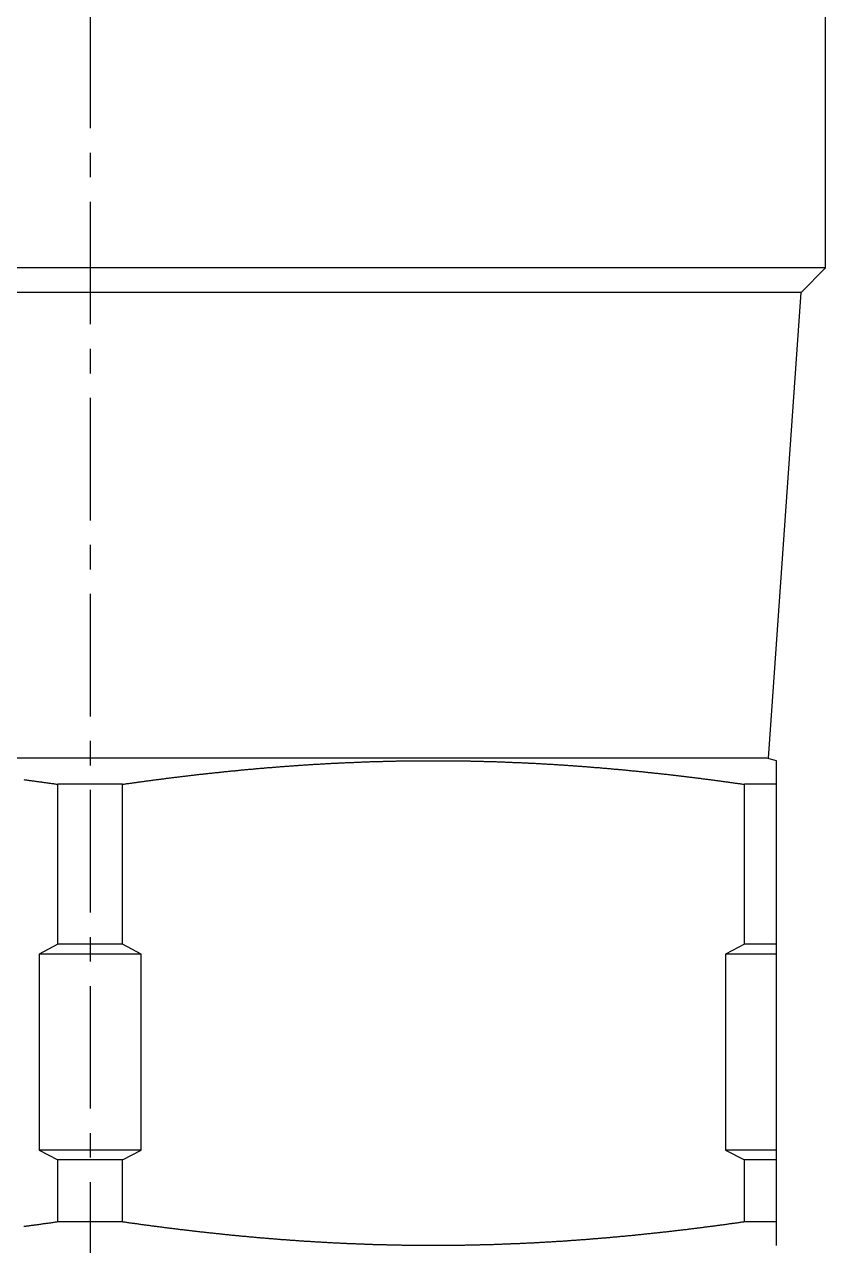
# Model space of a CAD drawing. Extents: x -1 to 104, y -14 to 81.
# Drawn here: x 95.64 to 103.81, y 7.49 to 19.95 of the extents above; entities that cross this region are included whole.
import ezdxf

# ---------------------------------------------------------------- set-up
doc = ezdxf.new("R2010")
doc.units = 0
doc.linetypes.add('CENTER', pattern=[2, 1.25, -0.25, 0.25, -0.25])
doc.layers.get('0').update_dxf_attribs({"linetype": 'CONTINUOUS'})
doc.layers.add('CENTER', color=1, linetype='CENTER')

msp = doc.modelspace()

# ---------------------------------------------------------------- linework, layer by layer
at = {"color": 7, "linetype": 'CONTINUOUS'}
for p, q in [((103.814, 17.468), (103.814, 20.468)), ((103.814, 17.468), (88.814, 17.468)), ((103.564, 17.218), (103.814, 17.468)), ((103.564, 17.218), (89.064, 17.218)), ((103.232, 12.468), (103.564, 17.218)), ((103.214, 12.468), (89.414, 12.468)), ((103.314, 12.441), (103.214, 12.468)), ((103.314, 7.495), (103.314, 12.441)), ((96.643, 12.2), (95.986, 12.2)), ((95.986, 10.568), (95.986, 12.2)), ((96.643, 10.568), (96.643, 12.2)), ((103.314, 12.2), (102.986, 12.2)), ((102.986, 10.568), (102.986, 12.2)), ((95.986, 10.568), (95.794, 10.468)), ((96.834, 10.468), (95.794, 10.468)), ((95.794, 10.468), (95.794, 8.468)), ((96.643, 10.568), (95.986, 10.568)), ((96.834, 10.468), (96.643, 10.568)), ((96.834, 8.468), (96.834, 10.468)), ((102.986, 10.568), (102.794, 10.468)), ((102.794, 10.468), (102.794, 8.468)), ((103.314, 10.468), (102.794, 10.468)), ((103.314, 10.568), (102.986, 10.568)), ((96.834, 8.468), (95.794, 8.468)), ((95.794, 8.468), (95.986, 8.368)), ((96.643, 8.368), (95.986, 8.368)), ((95.986, 7.736), (95.986, 8.368)), ((96.643, 8.368), (96.834, 8.468)), ((96.643, 7.736), (96.643, 8.368)), ((102.794, 8.468), (102.986, 8.368)), ((103.314, 8.468), (102.794, 8.468)), ((102.986, 7.736), (102.986, 8.368)), ((103.314, 8.368), (102.986, 8.368)), ((96.643, 7.736), (95.986, 7.736)), ((103.314, 7.736), (102.986, 7.736))]:
    msp.add_line(p, q, dxfattribs=at)
at = {"color": 7}
for points in [[(96.643, 12.2, 0), (96.652, 12.201, 0), (96.662, 12.203, 0), (96.671, 12.204, 0), (96.68, 12.205, 0), (96.69, 12.207, 0), (96.699, 12.208, 0), (96.709, 12.209, 0), (96.718, 12.211, 0), (96.727, 12.212, 0), (96.737, 12.213, 0), (96.746, 12.215, 0), (96.756, 12.216, 0), (96.765, 12.217, 0), (96.774, 12.219, 0), (96.784, 12.22, 0), (96.793, 12.221, 0), (96.803, 12.223, 0), (96.812, 12.224, 0), (96.821, 12.225, 0), (96.831, 12.226, 0), (96.84, 12.228, 0), (96.85, 12.229, 0), (96.859, 12.23, 0), (96.868, 12.232, 0), (96.878, 12.233, 0), (96.887, 12.234, 0), (96.897, 12.235, 0), (96.906, 12.236, 0), (96.915, 12.238, 0), (96.925, 12.239, 0), (96.934, 12.24, 0), (96.944, 12.242, 0), (96.953, 12.243, 0), (96.963, 12.244, 0), (96.972, 12.245, 0), (96.981, 12.246, 0), (96.991, 12.248, 0), (97, 12.249, 0), (97.01, 12.25, 0), (97.019, 12.251, 0), (97.028, 12.253, 0), (97.038, 12.254, 0), (97.047, 12.255, 0), (97.056, 12.256, 0), (97.066, 12.257, 0), (97.075, 12.259, 0), (97.085, 12.26, 0), (97.094, 12.261, 0), (97.104, 12.262, 0), (97.113, 12.263, 0), (97.122, 12.265, 0), (97.132, 12.266, 0), (97.141, 12.267, 0), (97.151, 12.268, 0), (97.16, 12.269, 0), (97.169, 12.27, 0), (97.179, 12.272, 0), (97.188, 12.273, 0), (97.198, 12.274, 0), (97.207, 12.275, 0), (97.217, 12.276, 0), (97.226, 12.277, 0), (97.235, 12.278, 0), (97.245, 12.28, 0), (97.254, 12.281, 0), (97.264, 12.282, 0), (97.273, 12.283, 0), (97.282, 12.284, 0), (97.292, 12.285, 0), (97.301, 12.286, 0), (97.311, 12.287, 0), (97.32, 12.289, 0), (97.33, 12.29, 0), (97.339, 12.291, 0), (97.349, 12.292, 0), (97.358, 12.293, 0), (97.367, 12.294, 0), (97.377, 12.295, 0), (97.386, 12.296, 0), (97.396, 12.297, 0), (97.405, 12.299, 0), (97.415, 12.3, 0), (97.424, 12.301, 0), (97.433, 12.302, 0), (97.443, 12.303, 0), (97.452, 12.304, 0), (97.462, 12.305, 0), (97.471, 12.306, 0), (97.481, 12.307, 0), (97.49, 12.308, 0), (97.499, 12.309, 0), (97.509, 12.31, 0), (97.518, 12.311, 0), (97.528, 12.312, 0), (97.537, 12.313, 0), (97.546, 12.314, 0), (97.556, 12.315, 0), (97.565, 12.316, 0), (97.575, 12.317, 0), (97.584, 12.318, 0), (97.594, 12.319, 0), (97.603, 12.32, 0), (97.612, 12.321, 0), (97.622, 12.322, 0), (97.631, 12.323, 0), (97.641, 12.324, 0), (97.65, 12.325, 0), (97.66, 12.326, 0), (97.669, 12.327, 0), (97.679, 12.328, 0), (97.688, 12.329, 0), (97.698, 12.33, 0), (97.707, 12.331, 0), (97.716, 12.332, 0), (97.726, 12.333, 0), (97.735, 12.334, 0), (97.745, 12.335, 0), (97.754, 12.336, 0), (97.764, 12.337, 0), (97.773, 12.338, 0), (97.782, 12.339, 0), (97.792, 12.339, 0), (97.801, 12.341, 0), (97.811, 12.341, 0), (97.82, 12.342, 0), (97.83, 12.343, 0), (97.839, 12.344, 0), (97.849, 12.345, 0), (97.858, 12.346, 0), (97.867, 12.347, 0), (97.877, 12.348, 0), (97.886, 12.349, 0), (97.896, 12.35, 0), (97.905, 12.35, 0), (97.915, 12.351, 0), (97.924, 12.352, 0), (97.934, 12.353, 0), (97.943, 12.354, 0), (97.953, 12.355, 0), (97.962, 12.356, 0), (97.971, 12.356, 0), (97.981, 12.357, 0), (97.99, 12.358, 0), (98, 12.359, 0), (98.009, 12.36, 0), (98.019, 12.361, 0), (98.028, 12.361, 0), (98.037, 12.362, 0), (98.047, 12.363, 0), (98.056, 12.364, 0), (98.066, 12.365, 0), (98.075, 12.366, 0), (98.085, 12.366, 0), (98.094, 12.367, 0), (98.104, 12.368, 0), (98.113, 12.369, 0), (98.123, 12.37, 0), (98.132, 12.37, 0), (98.141, 12.371, 0), (98.151, 12.372, 0), (98.16, 12.373, 0), (98.17, 12.373, 0), (98.179, 12.374, 0), (98.189, 12.375, 0), (98.198, 12.376, 0), (98.208, 12.376, 0), (98.217, 12.377, 0), (98.227, 12.378, 0), (98.236, 12.379, 0), (98.246, 12.379, 0), (98.255, 12.38, 0), (98.264, 12.381, 0), (98.274, 12.382, 0), (98.283, 12.382, 0), (98.293, 12.383, 0), (98.302, 12.384, 0), (98.312, 12.384, 0), (98.321, 12.385, 0), (98.331, 12.386, 0), (98.34, 12.386, 0), (98.35, 12.387, 0), (98.359, 12.388, 0), (98.369, 12.389, 0), (98.378, 12.389, 0), (98.388, 12.39, 0), (98.397, 12.391, 0), (98.406, 12.391, 0), (98.416, 12.392, 0), (98.425, 12.393, 0), (98.435, 12.393, 0), (98.444, 12.394, 0), (98.454, 12.395, 0), (98.463, 12.395, 0), (98.473, 12.396, 0), (98.482, 12.396, 0), (98.492, 12.397, 0), (98.501, 12.398, 0), (98.511, 12.398, 0), (98.52, 12.399, 0), (98.529, 12.399, 0), (98.539, 12.4, 0), (98.548, 12.401, 0), (98.558, 12.401, 0), (98.567, 12.402, 0), (98.577, 12.402, 0), (98.586, 12.403, 0), (98.596, 12.404, 0), (98.605, 12.404, 0), (98.615, 12.405, 0), (98.624, 12.405, 0), (98.634, 12.406, 0), (98.643, 12.406, 0), (98.653, 12.407, 0), (98.662, 12.408, 0), (98.672, 12.408, 0), (98.681, 12.409, 0), (98.691, 12.409, 0), (98.7, 12.41, 0), (98.709, 12.41, 0), (98.719, 12.411, 0), (98.728, 12.411, 0), (98.738, 12.412, 0), (98.747, 12.412, 0), (98.757, 12.413, 0), (98.766, 12.413, 0), (98.776, 12.414, 0), (98.785, 12.414, 0), (98.795, 12.415, 0), (98.804, 12.415, 0), (98.814, 12.416, 0), (98.823, 12.416, 0), (98.833, 12.417, 0), (98.842, 12.417, 0), (98.852, 12.418, 0), (98.861, 12.418, 0), (98.871, 12.418, 0), (98.88, 12.419, 0), (98.889, 12.419, 0), (98.899, 12.42, 0), (98.908, 12.42, 0), (98.918, 12.421, 0), (98.927, 12.421, 0), (98.937, 12.422, 0), (98.946, 12.422, 0), (98.956, 12.422, 0), (98.965, 12.423, 0), (98.975, 12.423, 0), (98.984, 12.424, 0), (98.994, 12.424, 0), (99.003, 12.424, 0), (99.013, 12.425, 0), (99.022, 12.425, 0), (99.032, 12.425, 0), (99.041, 12.426, 0), (99.051, 12.426, 0), (99.06, 12.427, 0), (99.07, 12.427, 0), (99.079, 12.427, 0), (99.089, 12.428, 0), (99.098, 12.428, 0), (99.108, 12.428, 0), (99.117, 12.429, 0), (99.126, 12.429, 0), (99.136, 12.429, 0), (99.145, 12.43, 0), (99.155, 12.43, 0), (99.164, 12.43, 0), (99.174, 12.431, 0), (99.183, 12.431, 0), (99.193, 12.431, 0), (99.202, 12.432, 0), (99.212, 12.432, 0), (99.221, 12.432, 0), (99.231, 12.432, 0), (99.24, 12.433, 0), (99.25, 12.433, 0), (99.259, 12.433, 0), (99.269, 12.434, 0), (99.278, 12.434, 0), (99.288, 12.434, 0), (99.297, 12.434, 0), (99.307, 12.435, 0), (99.316, 12.435, 0), (99.326, 12.435, 0), (99.335, 12.435, 0), (99.345, 12.435, 0), (99.354, 12.436, 0), (99.364, 12.436, 0), (99.373, 12.436, 0), (99.383, 12.436, 0), (99.392, 12.437, 0), (99.401, 12.437, 0), (99.411, 12.437, 0), (99.421, 12.437, 0), (99.43, 12.437, 0), (99.439, 12.438, 0), (99.449, 12.438, 0), (99.458, 12.438, 0), (99.468, 12.438, 0), (99.477, 12.438, 0), (99.487, 12.438, 0), (99.496, 12.439, 0), (99.506, 12.439, 0), (99.515, 12.439, 0), (99.525, 12.439, 0), (99.534, 12.439, 0), (99.544, 12.439, 0), (99.553, 12.439, 0), (99.563, 12.44, 0), (99.572, 12.44, 0), (99.582, 12.44, 0), (99.591, 12.44, 0), (99.601, 12.44, 0), (99.61, 12.44, 0), (99.62, 12.44, 0), (99.629, 12.44, 0), (99.639, 12.44, 0), (99.648, 12.441, 0), (99.658, 12.441, 0), (99.667, 12.441, 0), (99.677, 12.441, 0), (99.686, 12.441, 0), (99.696, 12.441, 0), (99.705, 12.441, 0), (99.715, 12.441, 0), (99.724, 12.441, 0), (99.734, 12.441, 0), (99.743, 12.441, 0), (99.753, 12.441, 0), (99.762, 12.441, 0), (99.772, 12.441, 0), (99.781, 12.441, 0), (99.79, 12.441, 0), (99.8, 12.441, 0), (99.809, 12.441, 0), (99.819, 12.441, 0), (99.829, 12.441, 0), (99.838, 12.441, 0), (99.847, 12.441, 0), (99.857, 12.441, 0), (99.866, 12.441, 0), (99.876, 12.441, 0), (99.885, 12.441, 0), (99.895, 12.441, 0), (99.904, 12.441, 0), (99.914, 12.441, 0), (99.923, 12.441, 0), (99.933, 12.441, 0), (99.942, 12.441, 0), (99.952, 12.441, 0), (99.961, 12.441, 0), (99.971, 12.441, 0), (99.98, 12.441, 0), (99.99, 12.44, 0), (99.999, 12.44, 0), (100.009, 12.44, 0), (100.018, 12.44, 0), (100.028, 12.44, 0), (100.037, 12.44, 0), (100.047, 12.44, 0), (100.056, 12.44, 0), (100.066, 12.44, 0), (100.075, 12.439, 0), (100.085, 12.439, 0), (100.094, 12.439, 0), (100.104, 12.439, 0), (100.113, 12.439, 0), (100.123, 12.439, 0), (100.132, 12.439, 0), (100.142, 12.438, 0), (100.151, 12.438, 0), (100.161, 12.438, 0), (100.17, 12.438, 0), (100.18, 12.438, 0), (100.189, 12.438, 0), (100.198, 12.437, 0), (100.208, 12.437, 0), (100.217, 12.437, 0), (100.227, 12.437, 0), (100.236, 12.437, 0), (100.246, 12.436, 0), (100.255, 12.436, 0), (100.265, 12.436, 0), (100.274, 12.436, 0), (100.284, 12.435, 0), (100.293, 12.435, 0), (100.303, 12.435, 0), (100.312, 12.435, 0), (100.322, 12.435, 0), (100.331, 12.434, 0), (100.341, 12.434, 0), (100.35, 12.434, 0), (100.36, 12.434, 0), (100.369, 12.433, 0), (100.379, 12.433, 0), (100.388, 12.433, 0), (100.398, 12.432, 0), (100.407, 12.432, 0), (100.417, 12.432, 0), (100.426, 12.432, 0), (100.436, 12.431, 0), (100.445, 12.431, 0), (100.455, 12.431, 0), (100.464, 12.43, 0), (100.474, 12.43, 0), (100.483, 12.43, 0), (100.492, 12.429, 0), (100.502, 12.429, 0), (100.511, 12.429, 0), (100.521, 12.428, 0), (100.53, 12.428, 0), (100.54, 12.428, 0), (100.549, 12.427, 0), (100.559, 12.427, 0), (100.568, 12.427, 0), (100.578, 12.426, 0), (100.587, 12.426, 0), (100.597, 12.425, 0), (100.606, 12.425, 0), (100.616, 12.425, 0), (100.625, 12.424, 0), (100.635, 12.424, 0), (100.644, 12.424, 0), (100.654, 12.423, 0), (100.663, 12.423, 0), (100.673, 12.422, 0), (100.682, 12.422, 0), (100.692, 12.422, 0), (100.701, 12.421, 0), (100.711, 12.421, 0), (100.72, 12.42, 0), (100.73, 12.42, 0), (100.739, 12.419, 0), (100.748, 12.419, 0), (100.758, 12.418, 0), (100.767, 12.418, 0), (100.777, 12.418, 0), (100.786, 12.417, 0), (100.796, 12.417, 0), (100.805, 12.416, 0), (100.815, 12.416, 0), (100.824, 12.415, 0), (100.834, 12.415, 0), (100.843, 12.414, 0), (100.853, 12.414, 0), (100.862, 12.413, 0), (100.872, 12.413, 0), (100.881, 12.412, 0), (100.891, 12.412, 0), (100.9, 12.411, 0), (100.91, 12.411, 0), (100.919, 12.41, 0), (100.928, 12.41, 0), (100.938, 12.409, 0), (100.947, 12.409, 0), (100.957, 12.408, 0), (100.966, 12.408, 0), (100.976, 12.407, 0), (100.985, 12.406, 0), (100.995, 12.406, 0), (101.004, 12.405, 0), (101.014, 12.405, 0), (101.023, 12.404, 0), (101.033, 12.404, 0), (101.042, 12.403, 0), (101.052, 12.402, 0), (101.061, 12.402, 0), (101.071, 12.401, 0), (101.08, 12.401, 0), (101.09, 12.4, 0), (101.099, 12.399, 0), (101.108, 12.399, 0), (101.118, 12.398, 0), (101.127, 12.398, 0), (101.137, 12.397, 0), (101.146, 12.396, 0), (101.156, 12.396, 0), (101.165, 12.395, 0), (101.175, 12.395, 0), (101.184, 12.394, 0), (101.194, 12.393, 0), (101.203, 12.393, 0), (101.213, 12.392, 0), (101.222, 12.391, 0), (101.232, 12.391, 0), (101.241, 12.39, 0), (101.25, 12.389, 0), (101.26, 12.389, 0), (101.269, 12.388, 0), (101.279, 12.387, 0), (101.288, 12.386, 0), (101.298, 12.386, 0), (101.307, 12.385, 0), (101.317, 12.384, 0), (101.326, 12.384, 0), (101.336, 12.383, 0), (101.345, 12.382, 0), (101.355, 12.382, 0), (101.364, 12.381, 0), (101.373, 12.38, 0), (101.383, 12.379, 0), (101.392, 12.379, 0), (101.402, 12.378, 0), (101.411, 12.377, 0), (101.421, 12.376, 0), (101.43, 12.376, 0), (101.44, 12.375, 0), (101.449, 12.374, 0), (101.459, 12.373, 0), (101.468, 12.373, 0), (101.477, 12.372, 0), (101.487, 12.371, 0), (101.496, 12.37, 0), (101.506, 12.37, 0), (101.515, 12.369, 0), (101.525, 12.368, 0), (101.534, 12.367, 0), (101.544, 12.366, 0), (101.553, 12.366, 0), (101.563, 12.365, 0), (101.572, 12.364, 0), (101.581, 12.363, 0), (101.591, 12.362, 0), (101.6, 12.361, 0), (101.61, 12.361, 0), (101.619, 12.36, 0), (101.629, 12.359, 0), (101.638, 12.358, 0), (101.648, 12.357, 0), (101.657, 12.356, 0), (101.667, 12.356, 0), (101.676, 12.355, 0), (101.685, 12.354, 0), (101.695, 12.353, 0), (101.704, 12.352, 0), (101.714, 12.351, 0), (101.723, 12.35, 0), (101.733, 12.35, 0), (101.742, 12.349, 0), (101.752, 12.348, 0), (101.761, 12.347, 0), (101.77, 12.346, 0), (101.78, 12.345, 0), (101.789, 12.344, 0), (101.799, 12.343, 0), (101.808, 12.342, 0), (101.818, 12.341, 0), (101.827, 12.341, 0), (101.837, 12.339, 0), (101.846, 12.339, 0), (101.855, 12.338, 0), (101.865, 12.337, 0), (101.874, 12.336, 0), (101.884, 12.335, 0), (101.893, 12.334, 0), (101.903, 12.333, 0), (101.912, 12.332, 0), (101.922, 12.331, 0), (101.931, 12.33, 0), (101.94, 12.329, 0), (101.95, 12.328, 0), (101.959, 12.327, 0), (101.969, 12.326, 0), (101.978, 12.325, 0), (101.988, 12.324, 0), (101.997, 12.323, 0), (102.006, 12.322, 0), (102.016, 12.321, 0), (102.025, 12.32, 0), (102.035, 12.319, 0), (102.044, 12.318, 0), (102.054, 12.317, 0), (102.063, 12.316, 0), (102.073, 12.315, 0), (102.082, 12.314, 0), (102.091, 12.313, 0), (102.101, 12.312, 0), (102.11, 12.311, 0), (102.12, 12.31, 0), (102.129, 12.309, 0), (102.139, 12.308, 0), (102.148, 12.307, 0), (102.157, 12.306, 0), (102.167, 12.305, 0), (102.176, 12.304, 0), (102.186, 12.303, 0), (102.195, 12.302, 0), (102.205, 12.301, 0), (102.214, 12.3, 0), (102.223, 12.299, 0), (102.233, 12.297, 0), (102.242, 12.296, 0), (102.252, 12.295, 0), (102.261, 12.294, 0), (102.271, 12.293, 0), (102.28, 12.292, 0), (102.289, 12.291, 0), (102.299, 12.29, 0), (102.308, 12.289, 0), (102.318, 12.287, 0), (102.327, 12.286, 0), (102.337, 12.285, 0), (102.346, 12.284, 0), (102.355, 12.283, 0), (102.365, 12.282, 0), (102.374, 12.281, 0), (102.384, 12.28, 0), (102.393, 12.278, 0), (102.402, 12.277, 0), (102.412, 12.276, 0), (102.421, 12.275, 0), (102.431, 12.274, 0), (102.44, 12.273, 0), (102.45, 12.272, 0), (102.459, 12.27, 0), (102.468, 12.269, 0), (102.478, 12.268, 0), (102.487, 12.267, 0), (102.497, 12.266, 0), (102.506, 12.265, 0), (102.515, 12.263, 0), (102.525, 12.262, 0), (102.534, 12.261, 0), (102.544, 12.26, 0), (102.553, 12.259, 0), (102.563, 12.257, 0), (102.572, 12.256, 0), (102.581, 12.255, 0), (102.591, 12.254, 0), (102.6, 12.253, 0), (102.61, 12.251, 0), (102.619, 12.25, 0), (102.628, 12.249, 0), (102.638, 12.248, 0), (102.647, 12.246, 0), (102.657, 12.245, 0), (102.666, 12.244, 0), (102.675, 12.243, 0), (102.685, 12.242, 0), (102.694, 12.24, 0), (102.704, 12.239, 0), (102.713, 12.238, 0), (102.722, 12.236, 0), (102.732, 12.235, 0), (102.741, 12.234, 0), (102.751, 12.233, 0), (102.76, 12.232, 0), (102.769, 12.23, 0), (102.779, 12.229, 0), (102.788, 12.228, 0), (102.798, 12.226, 0), (102.807, 12.225, 0), (102.816, 12.224, 0), (102.826, 12.223, 0), (102.835, 12.221, 0), (102.845, 12.22, 0), (102.854, 12.219, 0), (102.863, 12.217, 0), (102.873, 12.216, 0), (102.882, 12.215, 0), (102.892, 12.213, 0), (102.901, 12.212, 0), (102.91, 12.211, 0), (102.92, 12.209, 0), (102.929, 12.208, 0), (102.939, 12.207, 0), (102.948, 12.205, 0), (102.957, 12.204, 0), (102.967, 12.203, 0), (102.976, 12.201, 0), (102.986, 12.2, 0)], [(95.638, 12.248, 0), (95.647, 12.246, 0), (95.657, 12.245, 0), (95.666, 12.244, 0), (95.675, 12.243, 0), (95.685, 12.242, 0), (95.694, 12.24, 0), (95.704, 12.239, 0), (95.713, 12.238, 0), (95.722, 12.236, 0), (95.732, 12.235, 0), (95.741, 12.234, 0), (95.751, 12.233, 0), (95.76, 12.232, 0), (95.769, 12.23, 0), (95.779, 12.229, 0), (95.788, 12.228, 0), (95.798, 12.226, 0), (95.807, 12.225, 0), (95.817, 12.224, 0), (95.826, 12.223, 0), (95.835, 12.221, 0), (95.845, 12.22, 0), (95.854, 12.219, 0), (95.864, 12.217, 0), (95.873, 12.216, 0), (95.882, 12.215, 0), (95.892, 12.213, 0), (95.901, 12.212, 0), (95.91, 12.211, 0), (95.92, 12.209, 0), (95.929, 12.208, 0), (95.939, 12.207, 0), (95.948, 12.205, 0), (95.957, 12.204, 0), (95.967, 12.203, 0), (95.976, 12.201, 0), (95.986, 12.2, 0)], [(95.986, 7.736, 0), (95.976, 7.735, 0), (95.967, 7.733, 0), (95.957, 7.732, 0), (95.948, 7.731, 0), (95.939, 7.729, 0), (95.929, 7.728, 0), (95.92, 7.727, 0), (95.91, 7.725, 0), (95.901, 7.724, 0), (95.892, 7.723, 0), (95.882, 7.721, 0), (95.873, 7.72, 0), (95.864, 7.719, 0), (95.854, 7.717, 0), (95.845, 7.716, 0), (95.835, 7.715, 0), (95.826, 7.713, 0), (95.817, 7.712, 0), (95.807, 7.711, 0), (95.798, 7.71, 0), (95.788, 7.708, 0), (95.779, 7.707, 0), (95.769, 7.706, 0), (95.76, 7.704, 0), (95.751, 7.703, 0), (95.741, 7.702, 0), (95.732, 7.701, 0), (95.722, 7.699, 0), (95.713, 7.698, 0), (95.704, 7.697, 0), (95.694, 7.696, 0), (95.685, 7.694, 0), (95.675, 7.693, 0), (95.666, 7.692, 0), (95.657, 7.691, 0), (95.647, 7.689, 0), (95.638, 7.688, 0)], [(102.986, 7.736, 0), (102.976, 7.735, 0), (102.967, 7.733, 0), (102.957, 7.732, 0), (102.948, 7.731, 0), (102.939, 7.729, 0), (102.929, 7.728, 0), (102.92, 7.727, 0), (102.91, 7.725, 0), (102.901, 7.724, 0), (102.892, 7.723, 0), (102.882, 7.721, 0), (102.873, 7.72, 0), (102.863, 7.719, 0), (102.854, 7.717, 0), (102.845, 7.716, 0), (102.835, 7.715, 0), (102.826, 7.713, 0), (102.816, 7.712, 0), (102.807, 7.711, 0), (102.798, 7.71, 0), (102.788, 7.708, 0), (102.779, 7.707, 0), (102.769, 7.706, 0), (102.76, 7.704, 0), (102.751, 7.703, 0), (102.741, 7.702, 0), (102.732, 7.701, 0), (102.722, 7.699, 0), (102.713, 7.698, 0), (102.704, 7.697, 0), (102.694, 7.696, 0), (102.685, 7.694, 0), (102.675, 7.693, 0), (102.666, 7.692, 0), (102.657, 7.691, 0), (102.647, 7.689, 0), (102.638, 7.688, 0), (102.628, 7.687, 0), (102.619, 7.686, 0), (102.61, 7.685, 0), (102.6, 7.683, 0), (102.591, 7.682, 0), (102.581, 7.681, 0), (102.572, 7.68, 0), (102.563, 7.679, 0), (102.553, 7.677, 0), (102.544, 7.676, 0), (102.534, 7.675, 0), (102.525, 7.674, 0), (102.515, 7.673, 0), (102.506, 7.671, 0), (102.497, 7.67, 0), (102.487, 7.669, 0), (102.478, 7.668, 0), (102.468, 7.667, 0), (102.459, 7.666, 0), (102.45, 7.664, 0), (102.44, 7.663, 0), (102.431, 7.662, 0), (102.421, 7.661, 0), (102.412, 7.66, 0), (102.402, 7.659, 0), (102.393, 7.657, 0), (102.384, 7.656, 0), (102.374, 7.655, 0), (102.365, 7.654, 0), (102.355, 7.653, 0), (102.346, 7.652, 0), (102.337, 7.651, 0), (102.327, 7.65, 0), (102.318, 7.648, 0), (102.308, 7.647, 0), (102.299, 7.646, 0), (102.289, 7.645, 0), (102.28, 7.644, 0), (102.271, 7.643, 0), (102.261, 7.642, 0), (102.252, 7.641, 0), (102.242, 7.64, 0), (102.233, 7.639, 0), (102.223, 7.637, 0), (102.214, 7.636, 0), (102.205, 7.635, 0), (102.195, 7.634, 0), (102.186, 7.633, 0), (102.176, 7.632, 0), (102.167, 7.631, 0), (102.157, 7.63, 0), (102.148, 7.629, 0), (102.139, 7.628, 0), (102.129, 7.627, 0), (102.12, 7.626, 0), (102.11, 7.625, 0), (102.101, 7.624, 0), (102.091, 7.623, 0), (102.082, 7.622, 0), (102.073, 7.621, 0), (102.063, 7.62, 0), (102.054, 7.619, 0), (102.044, 7.618, 0), (102.035, 7.617, 0), (102.025, 7.616, 0), (102.016, 7.615, 0), (102.006, 7.614, 0), (101.997, 7.613, 0), (101.988, 7.612, 0), (101.978, 7.611, 0), (101.969, 7.61, 0), (101.959, 7.609, 0), (101.95, 7.608, 0), (101.94, 7.607, 0), (101.931, 7.606, 0), (101.922, 7.605, 0), (101.912, 7.604, 0), (101.903, 7.603, 0), (101.893, 7.602, 0), (101.884, 7.601, 0), (101.874, 7.6, 0), (101.865, 7.599, 0), (101.855, 7.598, 0), (101.846, 7.597, 0), (101.837, 7.596, 0), (101.827, 7.595, 0), (101.818, 7.595, 0), (101.808, 7.594, 0), (101.799, 7.593, 0), (101.789, 7.592, 0), (101.78, 7.591, 0), (101.77, 7.59, 0), (101.761, 7.589, 0), (101.752, 7.588, 0), (101.742, 7.587, 0), (101.733, 7.586, 0), (101.723, 7.586, 0), (101.714, 7.585, 0), (101.704, 7.584, 0), (101.695, 7.583, 0), (101.685, 7.582, 0), (101.676, 7.581, 0), (101.667, 7.58, 0), (101.657, 7.58, 0), (101.648, 7.579, 0), (101.638, 7.578, 0), (101.629, 7.577, 0), (101.619, 7.576, 0), (101.61, 7.575, 0), (101.6, 7.574, 0), (101.591, 7.574, 0), (101.581, 7.573, 0), (101.572, 7.572, 0), (101.563, 7.571, 0), (101.553, 7.57, 0), (101.544, 7.57, 0), (101.534, 7.569, 0), (101.525, 7.568, 0), (101.515, 7.567, 0), (101.506, 7.566, 0), (101.496, 7.566, 0), (101.487, 7.565, 0), (101.477, 7.564, 0), (101.468, 7.563, 0), (101.459, 7.563, 0), (101.449, 7.562, 0), (101.44, 7.561, 0), (101.43, 7.56, 0), (101.421, 7.56, 0), (101.411, 7.559, 0), (101.402, 7.558, 0), (101.392, 7.557, 0), (101.383, 7.557, 0), (101.373, 7.556, 0), (101.364, 7.555, 0), (101.355, 7.554, 0), (101.345, 7.554, 0), (101.336, 7.553, 0), (101.326, 7.552, 0), (101.317, 7.552, 0), (101.307, 7.551, 0), (101.298, 7.55, 0), (101.288, 7.549, 0), (101.279, 7.549, 0), (101.269, 7.548, 0), (101.26, 7.547, 0), (101.25, 7.547, 0), (101.241, 7.546, 0), (101.232, 7.545, 0), (101.222, 7.545, 0), (101.213, 7.544, 0), (101.203, 7.543, 0), (101.194, 7.543, 0), (101.184, 7.542, 0), (101.175, 7.541, 0), (101.165, 7.541, 0), (101.156, 7.54, 0), (101.146, 7.54, 0), (101.137, 7.539, 0), (101.127, 7.538, 0), (101.118, 7.538, 0), (101.108, 7.537, 0), (101.099, 7.536, 0), (101.09, 7.536, 0), (101.08, 7.535, 0), (101.071, 7.535, 0), (101.061, 7.534, 0), (101.052, 7.533, 0), (101.042, 7.533, 0), (101.033, 7.532, 0), (101.023, 7.532, 0), (101.014, 7.531, 0), (101.004, 7.531, 0), (100.995, 7.53, 0), (100.985, 7.529, 0), (100.976, 7.529, 0), (100.966, 7.528, 0), (100.957, 7.528, 0), (100.947, 7.527, 0), (100.938, 7.527, 0), (100.928, 7.526, 0), (100.919, 7.526, 0), (100.91, 7.525, 0), (100.9, 7.525, 0), (100.891, 7.524, 0), (100.881, 7.524, 0), (100.872, 7.523, 0), (100.862, 7.523, 0), (100.853, 7.522, 0), (100.843, 7.522, 0), (100.834, 7.521, 0), (100.824, 7.521, 0), (100.815, 7.52, 0), (100.805, 7.52, 0), (100.796, 7.519, 0), (100.786, 7.519, 0), (100.777, 7.518, 0), (100.767, 7.518, 0), (100.758, 7.517, 0), (100.748, 7.517, 0), (100.739, 7.517, 0), (100.73, 7.516, 0), (100.72, 7.516, 0), (100.711, 7.515, 0), (100.701, 7.515, 0), (100.692, 7.514, 0), (100.682, 7.514, 0), (100.673, 7.514, 0), (100.663, 7.513, 0), (100.654, 7.513, 0), (100.644, 7.512, 0), (100.635, 7.512, 0), (100.625, 7.512, 0), (100.616, 7.511, 0), (100.606, 7.511, 0), (100.597, 7.51, 0), (100.587, 7.51, 0), (100.578, 7.51, 0), (100.568, 7.509, 0), (100.559, 7.509, 0), (100.549, 7.509, 0), (100.54, 7.508, 0), (100.53, 7.508, 0), (100.521, 7.508, 0), (100.511, 7.507, 0), (100.502, 7.507, 0), (100.492, 7.507, 0), (100.483, 7.506, 0), (100.474, 7.506, 0), (100.464, 7.506, 0), (100.455, 7.505, 0), (100.445, 7.505, 0), (100.436, 7.505, 0), (100.426, 7.504, 0), (100.417, 7.504, 0), (100.407, 7.504, 0), (100.398, 7.503, 0), (100.388, 7.503, 0), (100.379, 7.503, 0), (100.369, 7.503, 0), (100.36, 7.502, 0), (100.35, 7.502, 0), (100.341, 7.502, 0), (100.331, 7.502, 0), (100.322, 7.501, 0), (100.312, 7.501, 0), (100.303, 7.501, 0), (100.293, 7.501, 0), (100.284, 7.5, 0), (100.274, 7.5, 0), (100.265, 7.5, 0), (100.255, 7.5, 0), (100.246, 7.5, 0), (100.236, 7.499, 0), (100.227, 7.499, 0), (100.217, 7.499, 0), (100.208, 7.499, 0), (100.198, 7.499, 0), (100.189, 7.498, 0), (100.18, 7.498, 0), (100.17, 7.498, 0), (100.161, 7.498, 0), (100.151, 7.498, 0), (100.142, 7.498, 0), (100.132, 7.497, 0), (100.123, 7.497, 0), (100.113, 7.497, 0), (100.104, 7.497, 0), (100.094, 7.497, 0), (100.085, 7.497, 0), (100.075, 7.497, 0), (100.066, 7.496, 0), (100.056, 7.496, 0), (100.047, 7.496, 0), (100.037, 7.496, 0), (100.028, 7.496, 0), (100.018, 7.496, 0), (100.009, 7.496, 0), (99.999, 7.496, 0), (99.99, 7.496, 0), (99.98, 7.495, 0), (99.971, 7.495, 0), (99.961, 7.495, 0), (99.952, 7.495, 0), (99.942, 7.495, 0), (99.933, 7.495, 0), (99.923, 7.495, 0), (99.914, 7.495, 0), (99.904, 7.495, 0), (99.895, 7.495, 0), (99.885, 7.495, 0), (99.876, 7.495, 0), (99.866, 7.495, 0), (99.857, 7.495, 0), (99.847, 7.495, 0), (99.838, 7.495, 0), (99.829, 7.495, 0), (99.819, 7.495, 0), (99.809, 7.495, 0), (99.8, 7.495, 0), (99.79, 7.495, 0), (99.781, 7.495, 0), (99.772, 7.495, 0), (99.762, 7.495, 0), (99.753, 7.495, 0), (99.743, 7.495, 0), (99.734, 7.495, 0), (99.724, 7.495, 0), (99.715, 7.495, 0), (99.705, 7.495, 0), (99.696, 7.495, 0), (99.686, 7.495, 0), (99.677, 7.495, 0), (99.667, 7.495, 0), (99.658, 7.495, 0), (99.648, 7.495, 0), (99.639, 7.496, 0), (99.629, 7.496, 0), (99.62, 7.496, 0), (99.61, 7.496, 0), (99.601, 7.496, 0), (99.591, 7.496, 0), (99.582, 7.496, 0), (99.572, 7.496, 0), (99.563, 7.496, 0), (99.553, 7.497, 0), (99.544, 7.497, 0), (99.534, 7.497, 0), (99.525, 7.497, 0), (99.515, 7.497, 0), (99.506, 7.497, 0), (99.496, 7.497, 0), (99.487, 7.498, 0), (99.477, 7.498, 0), (99.468, 7.498, 0), (99.459, 7.498, 0), (99.449, 7.498, 0), (99.439, 7.498, 0), (99.43, 7.499, 0), (99.421, 7.499, 0), (99.411, 7.499, 0), (99.401, 7.499, 0), (99.392, 7.499, 0), (99.383, 7.5, 0), (99.373, 7.5, 0), (99.364, 7.5, 0), (99.354, 7.5, 0), (99.345, 7.5, 0), (99.335, 7.501, 0), (99.326, 7.501, 0), (99.316, 7.501, 0), (99.307, 7.501, 0), (99.297, 7.502, 0), (99.288, 7.502, 0), (99.278, 7.502, 0), (99.269, 7.502, 0), (99.259, 7.503, 0), (99.25, 7.503, 0), (99.24, 7.503, 0), (99.231, 7.503, 0), (99.221, 7.504, 0), (99.212, 7.504, 0), (99.202, 7.504, 0), (99.193, 7.505, 0), (99.183, 7.505, 0), (99.174, 7.505, 0), (99.164, 7.506, 0), (99.155, 7.506, 0), (99.145, 7.506, 0), (99.136, 7.507, 0), (99.126, 7.507, 0), (99.117, 7.507, 0), (99.108, 7.508, 0), (99.098, 7.508, 0), (99.089, 7.508, 0), (99.079, 7.509, 0), (99.07, 7.509, 0), (99.06, 7.509, 0), (99.051, 7.51, 0), (99.041, 7.51, 0), (99.032, 7.51, 0), (99.022, 7.511, 0), (99.013, 7.511, 0), (99.003, 7.512, 0), (98.994, 7.512, 0), (98.984, 7.512, 0), (98.975, 7.513, 0), (98.965, 7.513, 0), (98.956, 7.514, 0), (98.946, 7.514, 0), (98.937, 7.514, 0), (98.927, 7.515, 0), (98.918, 7.515, 0), (98.908, 7.516, 0), (98.899, 7.516, 0), (98.889, 7.517, 0), (98.88, 7.517, 0), (98.871, 7.517, 0), (98.861, 7.518, 0), (98.852, 7.518, 0), (98.842, 7.519, 0), (98.833, 7.519, 0), (98.823, 7.52, 0), (98.814, 7.52, 0), (98.804, 7.521, 0), (98.795, 7.521, 0), (98.785, 7.522, 0), (98.776, 7.522, 0), (98.766, 7.523, 0), (98.757, 7.523, 0), (98.747, 7.524, 0), (98.738, 7.524, 0), (98.728, 7.525, 0), (98.719, 7.525, 0), (98.709, 7.526, 0), (98.7, 7.526, 0), (98.691, 7.527, 0), (98.681, 7.527, 0), (98.672, 7.528, 0), (98.662, 7.528, 0), (98.653, 7.529, 0), (98.643, 7.529, 0), (98.634, 7.53, 0), (98.624, 7.531, 0), (98.615, 7.531, 0), (98.605, 7.532, 0), (98.596, 7.532, 0), (98.586, 7.533, 0), (98.577, 7.533, 0), (98.567, 7.534, 0), (98.558, 7.535, 0), (98.548, 7.535, 0), (98.539, 7.536, 0), (98.529, 7.536, 0), (98.52, 7.537, 0), (98.511, 7.538, 0), (98.501, 7.538, 0), (98.492, 7.539, 0), (98.482, 7.54, 0), (98.473, 7.54, 0), (98.463, 7.541, 0), (98.454, 7.541, 0), (98.444, 7.542, 0), (98.435, 7.543, 0), (98.425, 7.543, 0), (98.416, 7.544, 0), (98.406, 7.545, 0), (98.397, 7.545, 0), (98.388, 7.546, 0), (98.378, 7.547, 0), (98.369, 7.547, 0), (98.359, 7.548, 0), (98.35, 7.549, 0), (98.34, 7.549, 0), (98.331, 7.55, 0), (98.321, 7.551, 0), (98.312, 7.552, 0), (98.302, 7.552, 0), (98.293, 7.553, 0), (98.283, 7.554, 0), (98.274, 7.554, 0), (98.264, 7.555, 0), (98.255, 7.556, 0), (98.246, 7.557, 0), (98.236, 7.557, 0), (98.227, 7.558, 0), (98.217, 7.559, 0), (98.208, 7.56, 0), (98.198, 7.56, 0), (98.189, 7.561, 0), (98.179, 7.562, 0), (98.17, 7.563, 0), (98.16, 7.563, 0), (98.151, 7.564, 0), (98.141, 7.565, 0), (98.132, 7.566, 0), (98.123, 7.566, 0), (98.113, 7.567, 0), (98.104, 7.568, 0), (98.094, 7.569, 0), (98.085, 7.57, 0), (98.075, 7.57, 0), (98.066, 7.571, 0), (98.056, 7.572, 0), (98.047, 7.573, 0), (98.037, 7.574, 0), (98.028, 7.574, 0), (98.019, 7.575, 0), (98.009, 7.576, 0), (98, 7.577, 0), (97.99, 7.578, 0), (97.981, 7.579, 0), (97.971, 7.58, 0), (97.962, 7.58, 0), (97.953, 7.581, 0), (97.943, 7.582, 0), (97.934, 7.583, 0), (97.924, 7.584, 0), (97.915, 7.585, 0), (97.905, 7.586, 0), (97.896, 7.586, 0), (97.886, 7.587, 0), (97.877, 7.588, 0), (97.867, 7.589, 0), (97.858, 7.59, 0), (97.849, 7.591, 0), (97.839, 7.592, 0), (97.83, 7.593, 0), (97.82, 7.594, 0), (97.811, 7.595, 0), (97.801, 7.595, 0), (97.792, 7.596, 0), (97.782, 7.597, 0), (97.773, 7.598, 0), (97.764, 7.599, 0), (97.754, 7.6, 0), (97.745, 7.601, 0), (97.735, 7.602, 0), (97.726, 7.603, 0), (97.716, 7.604, 0), (97.707, 7.605, 0), (97.698, 7.606, 0), (97.688, 7.607, 0), (97.679, 7.608, 0), (97.669, 7.609, 0), (97.66, 7.61, 0), (97.65, 7.611, 0), (97.641, 7.612, 0), (97.631, 7.613, 0), (97.622, 7.614, 0), (97.612, 7.615, 0), (97.603, 7.616, 0), (97.594, 7.617, 0), (97.584, 7.618, 0), (97.575, 7.619, 0), (97.565, 7.62, 0), (97.556, 7.621, 0), (97.546, 7.622, 0), (97.537, 7.623, 0), (97.528, 7.624, 0), (97.518, 7.625, 0), (97.509, 7.626, 0), (97.499, 7.627, 0), (97.49, 7.628, 0), (97.481, 7.629, 0), (97.471, 7.63, 0), (97.462, 7.631, 0), (97.452, 7.632, 0), (97.443, 7.633, 0), (97.433, 7.634, 0), (97.424, 7.635, 0), (97.415, 7.636, 0), (97.405, 7.637, 0), (97.396, 7.639, 0), (97.386, 7.64, 0), (97.377, 7.641, 0), (97.367, 7.642, 0), (97.358, 7.643, 0), (97.349, 7.644, 0), (97.339, 7.645, 0), (97.33, 7.646, 0), (97.32, 7.647, 0), (97.311, 7.648, 0), (97.301, 7.65, 0), (97.292, 7.651, 0), (97.282, 7.652, 0), (97.273, 7.653, 0), (97.264, 7.654, 0), (97.254, 7.655, 0), (97.245, 7.656, 0), (97.235, 7.657, 0), (97.226, 7.659, 0), (97.217, 7.66, 0), (97.207, 7.661, 0), (97.198, 7.662, 0), (97.188, 7.663, 0), (97.179, 7.664, 0), (97.169, 7.666, 0), (97.16, 7.667, 0), (97.151, 7.668, 0), (97.141, 7.669, 0), (97.132, 7.67, 0), (97.122, 7.671, 0), (97.113, 7.673, 0), (97.104, 7.674, 0), (97.094, 7.675, 0), (97.085, 7.676, 0), (97.075, 7.677, 0), (97.066, 7.679, 0), (97.056, 7.68, 0), (97.047, 7.681, 0), (97.038, 7.682, 0), (97.028, 7.683, 0), (97.019, 7.685, 0), (97.01, 7.686, 0), (97, 7.687, 0), (96.991, 7.688, 0), (96.981, 7.689, 0), (96.972, 7.691, 0), (96.963, 7.692, 0), (96.953, 7.693, 0), (96.944, 7.694, 0), (96.934, 7.696, 0), (96.925, 7.697, 0), (96.915, 7.698, 0), (96.906, 7.699, 0), (96.897, 7.701, 0), (96.887, 7.702, 0), (96.878, 7.703, 0), (96.868, 7.704, 0), (96.859, 7.706, 0), (96.85, 7.707, 0), (96.84, 7.708, 0), (96.831, 7.71, 0), (96.821, 7.711, 0), (96.812, 7.712, 0), (96.803, 7.713, 0), (96.793, 7.715, 0), (96.784, 7.716, 0), (96.774, 7.717, 0), (96.765, 7.719, 0), (96.756, 7.72, 0), (96.746, 7.721, 0), (96.737, 7.723, 0), (96.727, 7.724, 0), (96.718, 7.725, 0), (96.709, 7.727, 0), (96.699, 7.728, 0), (96.69, 7.729, 0), (96.68, 7.731, 0), (96.671, 7.732, 0), (96.662, 7.733, 0), (96.652, 7.735, 0), (96.643, 7.736, 0)]]:
    msp.add_polyline3d(points, dxfattribs=at)
at = {"layer": 'CENTER', "color": 1, "linetype": 'CENTER'}
msp.add_line((96.314, 50.142), (96.314, -1.532), dxfattribs=at)

doc.saveas('drawing.dxf')
